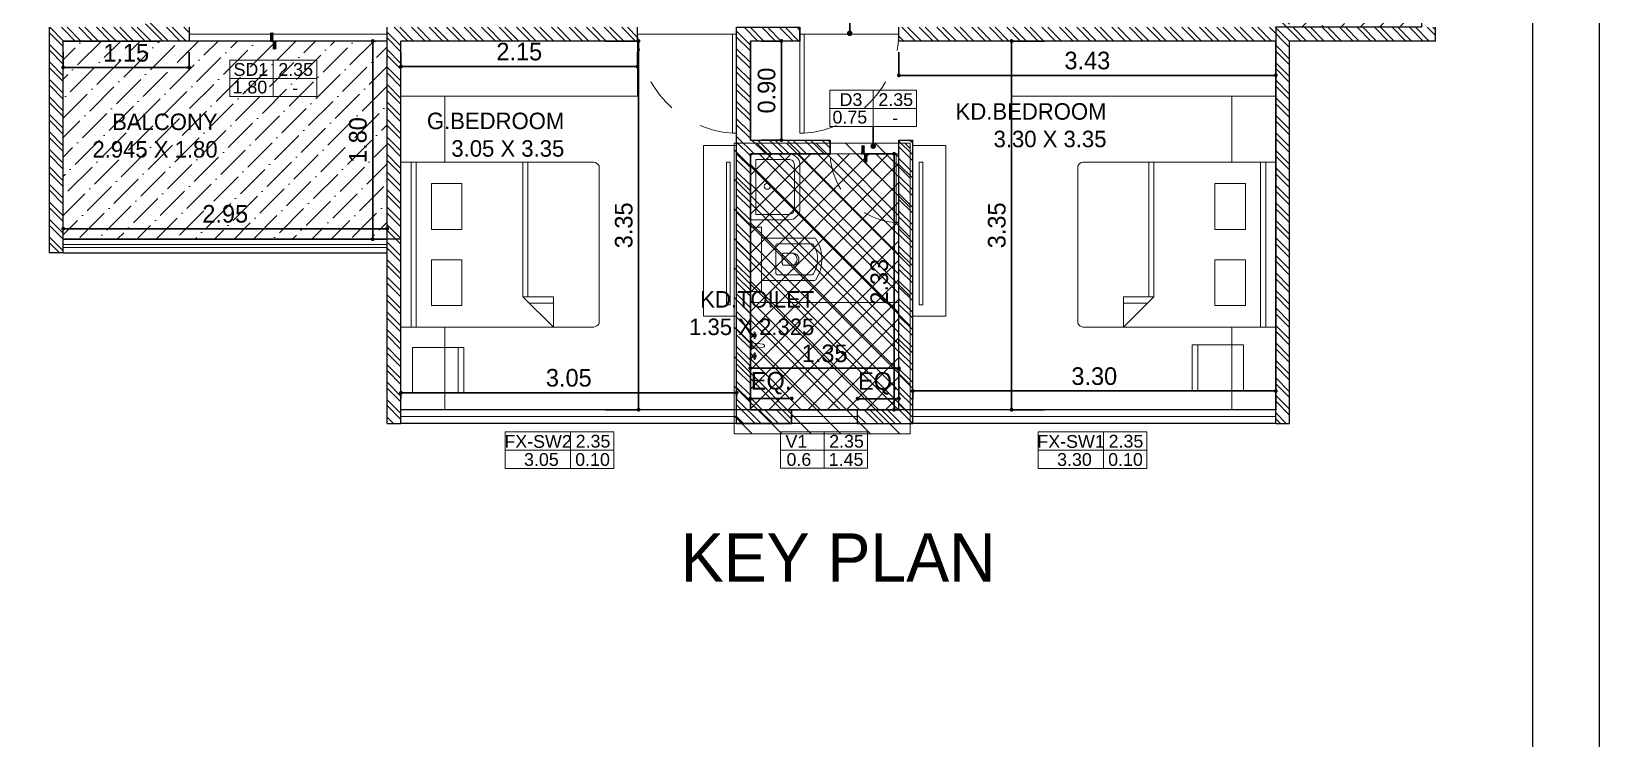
# Model space of a CAD drawing. Header units: metres. Extents: x 494 to 1845, y -666 to 1061.
# Drawn here: x 1821.77 to 1826.459, y 186.851 to 188.966 of the extents above; entities that cross this region are included whole.
import ezdxf

# ---------------------------------------------------------------- set-up
doc = ezdxf.new("R2010")
doc.units = ezdxf.units.M
doc.header["$MEASUREMENT"] = 0
doc.linetypes.add('1', pattern=[0])
doc.linetypes.add('DASHED2', pattern=[0.375, 0.25, -0.125])
doc.layers.get('Defpoints').update_dxf_attribs({"color": 12})
for name, color, linetype in [('A-AREA', 1, 'Continuous'), ('SHEET', 7, 'Continuous'), ('TILE DROP', 180, '1'), ('VDA-TEXT', 250, '1'), ('VDA-WALL BELOW', 8, 'Continuous')]:
    doc.layers.add(name, color=color, linetype=linetype)
for name, color, linetype, lineweight in [('A-Wall Hatch', 8, 'Continuous', 9), ('col hatch', 8, 'Continuous', 13), ('DIMENSION', 8, 'Continuous', 5), ('VDA-DOOR', 23, 'Continuous', 5), ('VDA-DW TAGS', 4, 'Continuous', 9), ('VDA-FURNITURE', 8, 'Continuous', 13), ('VDA-HATCH', 8, 'Continuous', 9), ('VDA-PLUMBING', 8, 'Continuous', 13), ('VDA-RAILING', 25, 'Continuous', 5), ('VDA-SLIDING DOOR', 4, 'Continuous', 9), ('VDA-WALL', 250, 'Continuous', 25), ('VDA-WINDOW', 5, 'Continuous', 9), ('VDA_FURNITURE', 8, 'Continuous', 13)]:
    doc.layers.add(name, color=color, linetype=linetype, lineweight=lineweight)
doc.styles.add('arial', font='arial.ttf', dxfattribs={"height": 0.3})
doc.styles.add('NAME PLATE', font='arial.ttf')
doc.styles.add('RS', font='GOTHIC.TTF')
doc.dimstyles.new('SMALL-1', dxfattribs={"dimtxt": 0.16, "dimasz": 0.035, "dimexe": 0, "dimexo": 0.1, "dimgap": 0.05, "dimtad": 1, "dimzin": 0, "dimdsep": 46, "dimtxsty": 'RS', "dimblk": 'DOT', "dimcen": 2.5, "dimclrd": 256, "dimclre": 256, "dimclrt": 5, "dimadec": 0, "dimazin": 0, "dimtfac": 1, "dimtdec": 3, "dimtofl": 0, "dimtmove": 0, "dimatfit": 3, "dimfxl": 0, "dimtolj": 1, "dimtzin": 0, "dimarcsym": 0})
pattern_1 = [(135, (-4e-16, 0.375), (-0.00441942, -0.00441942), [])]

# ---------------------------------------------------------------- blocks, each defined once
blk = doc.blocks.new('zw$FB86')
at = {"layer": 'VDA-FURNITURE'}
for points in [[(0, 0.45), (0, 0.1, 0.414214), (0.1, 0), (0.5, 0, 0.414214), (0.6, 0.1), (0.6, 0.45)], [(0.05, 0.4), (0.05, 0.1, 0.414214), (0.1, 0.05), (0.5, 0.05, 0.414214), (0.55, 0.1), (0.55, 0.4)]]:
    blk.add_lwpolyline(points, format="xyb", close=True, dxfattribs=at)
blk.add_circle((0.294, 0.297), 0.0278, dxfattribs=at)
blk = doc.blocks.new('zw$1B49')
at = {"layer": 'VDA-FURNITURE'}
for p, q in [((0, 0), (0.072, 0)), ((0.013, 0.007), (0.059, 0.007)), ((0.026, 0.042), (0.02, 0.042)), ((0.026, 0.036), (0.02, 0.036)), ((0.048, 0.02), (0.024, 0.02)), ((0.026, 0.026), (0.026, 0.052)), ((0.026, 0.052), (0.046, 0.052)), ((0.046, 0.026), (0.026, 0.026)), ((0.046, 0.052), (0.046, 0.026)), ((0.046, 0.042), (0.052, 0.042)), ((0.046, 0.036), (0.052, 0.036)), ((0.091, 0), (0.169, 0)), ((0.117, 0.117), (0.104, 0.013)), ((0.104, 0.013), (0.156, 0.013)), ((0.156, 0.013), (0.143, 0.117)), ((0.189, 0), (0.261, 0)), ((0.202, 0.007), (0.248, 0.007)), ((0.215, 0.042), (0.209, 0.042)), ((0.215, 0.036), (0.209, 0.036)), ((0.237, 0.02), (0.212, 0.02)), ((0.215, 0.026), (0.215, 0.052)), ((0.215, 0.052), (0.235, 0.052)), ((0.235, 0.026), (0.215, 0.026)), ((0.235, 0.052), (0.235, 0.026)), ((0.235, 0.042), (0.241, 0.042)), ((0.235, 0.036), (0.241, 0.036))]:
    blk.add_line(p, q, dxfattribs=at)
for centre in [(0.013, 0.039), (0.036, 0.039), (0.059, 0.039), (0.202, 0.039), (0.225, 0.039), (0.248, 0.039)]:
    blk.add_circle(centre, 0.00728, dxfattribs=at)
for centre, radius, start, end in [((-0.01, 0.036), 0.0371, 285.2551, 344.7449), ((0.081, 0.036), 0.0371, 195.2551, 254.7449), ((0.11, -0.005), 0.0191, 106.1502, 163.8498), ((0.13, 0.117), 0.013, 0, 180), ((0.151, -0.005), 0.0191, 16.1502, 73.8498), ((0.179, 0.036), 0.0371, 285.2551, 344.7449), ((0.27, 0.036), 0.0371, 195.2551, 254.7449)]:
    blk.add_arc(centre, radius, start, end, dxfattribs=at)
blk = doc.blocks.new('zw$2702')
at = {"layer": 'VDA-FURNITURE'}
for p, q in [((0.55, 0), (0.55, 0.585)), ((0.65, 0.585), (0.55, 0.585)), ((0.65, 0), (0.65, 0.585)), ((0.066, 0.485), (0.55, 0.485)), ((0.089, 0.432), (0.406, 0.432)), ((0.55, 0.485), (0.55, 0.1)), ((0.21, 0.297), (0.211, 0.3)), ((0.21, 0.294), (0.21, 0.297)), ((0.21, 0.292), (0.21, 0.294)), ((0.21, 0.292), (0.21, 0.291)), ((0.21, 0.292), (0.21, 0.292)), ((0.21, 0.291), (0.21, 0.289)), ((0.21, 0.289), (0.21, 0.287)), ((0.21, 0.287), (0.211, 0.283)), ((0.211, 0.305), (0.213, 0.309)), ((0.211, 0.3), (0.211, 0.305)), ((0.213, 0.309), (0.214, 0.314)), ((0.214, 0.314), (0.217, 0.319)), ((0.217, 0.319), (0.22, 0.324)), ((0.22, 0.324), (0.223, 0.329)), ((0.223, 0.329), (0.228, 0.334)), ((0.228, 0.334), (0.234, 0.338)), ((0.234, 0.338), (0.24, 0.342)), ((0.24, 0.342), (0.248, 0.344)), ((0.248, 0.344), (0.257, 0.346)), ((0.257, 0.346), (0.268, 0.347)), ((0.268, 0.347), (0.278, 0.347)), ((0.278, 0.347), (0.287, 0.347)), ((0.287, 0.347), (0.296, 0.347)), ((0.296, 0.347), (0.303, 0.347)), ((0.303, 0.347), (0.31, 0.347)), ((0.31, 0.347), (0.316, 0.347)), ((0.316, 0.347), (0.321, 0.347)), ((0.321, 0.347), (0.325, 0.347)), ((0.325, 0.347), (0.329, 0.347)), ((0.329, 0.347), (0.332, 0.347)), ((0.332, 0.347), (0.334, 0.347)), ((0.334, 0.347), (0.336, 0.347)), ((0.336, 0.347), (0.338, 0.347)), ((0.338, 0.347), (0.339, 0.347)), ((0.339, 0.347), (0.34, 0.347)), ((0.34, 0.347), (0.342, 0.347)), ((0.342, 0.347), (0.346, 0.347)), ((0.346, 0.347), (0.35, 0.346)), ((0.35, 0.346), (0.354, 0.344)), ((0.354, 0.344), (0.357, 0.34)), ((0.357, 0.34), (0.358, 0.337)), ((0.358, 0.337), (0.359, 0.334)), ((0.359, 0.334), (0.36, 0.33)), ((0.36, 0.33), (0.36, 0.326)), ((0.36, 0.326), (0.36, 0.259)), ((0.418, 0.42), (0.418, 0.164)), ((0.089, 0.152), (0.406, 0.152)), ((0.211, 0.283), (0.211, 0.279)), ((0.211, 0.279), (0.213, 0.274)), ((0.213, 0.274), (0.214, 0.269)), ((0.214, 0.269), (0.217, 0.264)), ((0.217, 0.264), (0.22, 0.259)), ((0.22, 0.259), (0.223, 0.254)), ((0.223, 0.254), (0.228, 0.249)), ((0.228, 0.249), (0.234, 0.245)), ((0.234, 0.245), (0.24, 0.242)), ((0.24, 0.242), (0.248, 0.239)), ((0.248, 0.239), (0.257, 0.237)), ((0.257, 0.237), (0.268, 0.237)), ((0.268, 0.237), (0.278, 0.237)), ((0.278, 0.237), (0.287, 0.237)), ((0.287, 0.237), (0.296, 0.237)), ((0.296, 0.237), (0.304, 0.237)), ((0.304, 0.237), (0.31, 0.237)), ((0.31, 0.237), (0.316, 0.237)), ((0.316, 0.237), (0.321, 0.237)), ((0.321, 0.237), (0.325, 0.237)), ((0.325, 0.237), (0.329, 0.237)), ((0.329, 0.237), (0.332, 0.237)), ((0.332, 0.237), (0.334, 0.237)), ((0.334, 0.237), (0.336, 0.237)), ((0.336, 0.237), (0.339, 0.237)), ((0.339, 0.237), (0.339, 0.237)), ((0.339, 0.237), (0.34, 0.237)), ((0.34, 0.237), (0.343, 0.237)), ((0.35, 0.239), (0.354, 0.242)), ((0.354, 0.242), (0.357, 0.245)), ((0.357, 0.245), (0.358, 0.248)), ((0.358, 0.248), (0.359, 0.251)), ((0.359, 0.251), (0.36, 0.255)), ((0.36, 0.255), (0.36, 0.259)), ((0.55, 0.1), (0.066, 0.1)), ((0.65, 0), (0.55, 0))]:
    blk.add_line(p, q, dxfattribs=at)
for centre, radius, start, end in [((0.339, 0.292), 0.339, 146.5315, 213.4685), ((0.066, 0.473), 0.012, 90, 146.5315), ((0.089, 0.42), 0.012, 90, 150.4907), ((0.406, 0.42), 0.012, 0, 90), ((0.288, 0.292), 0.249, 147.4568, 212.5432), ((0.285, 0.291), 0.0588, 109.8583, 247.3192), ((0.089, 0.164), 0.012, 209.5093, 270), ((0.334, 0.28), 0.0442, 281.0815, 290.9254), ((0.406, 0.164), 0.012, 270, 0), ((0.066, 0.112), 0.012, 213.4685, 270)]:
    blk.add_arc(centre, radius, start, end, dxfattribs=at)
blk = doc.blocks.new('zw$DE63')
at = {"layer": 'VDA-FURNITURE', "extrusion": (-1.50799e-06, 1.20478e-06, 1)}
for p, q in [((0, 1.465), (0, 0.035)), ((1.8, 1.5), (0.046, 1.5)), ((0.692, 1.223), (0.415, 1.5)), ((0.415, 1.5), (0.415, 1.223)), ((1.8, 1.5), (1.662, 1.5)), ((1.662, 1.5), (1.662, 0)), ((1.708, 0), (1.708, 1.5)), ((1.8, 0), (1.8, 1.5)), ((1.8, 0), (1.8, 1.5)), ((1.246, 0.888), (1.246, 1.304)), ((1.246, 1.304), (1.523, 1.304)), ((1.523, 1.304), (1.523, 0.888)), ((0.635, 1.281), (0.415, 1.281)), ((0.415, 1.223), (0.692, 1.223)), ((0.646, 0), (0.646, 1.223)), ((0.692, 0), (0.692, 1.223)), ((1.523, 0.888), (1.246, 0.888)), ((1.523, 0.612), (1.246, 0.612)), ((1.246, 0.612), (1.246, 0.196)), ((1.523, 0.196), (1.523, 0.612)), ((1.246, 0.196), (1.523, 0.196)), ((0.046, 0), (1.8, 0)), ((1.662, 0), (1.8, 0))]:
    blk.add_line(p, q, dxfattribs=at)
at = {"layer": 'VDA-FURNITURE'}
for centre, start, end in [((0.065, 1.427), 104.4386, 149.3026), ((0.065, 0.073), 210.6974, 255.5614)]:
    blk.add_arc(centre, 0.0756, start, end, dxfattribs=at)
blk = doc.blocks.new('DFV')
at = {"layer": 'VDA_FURNITURE'}
for p, q in [((164.983, 153.532), (164.983, 153.067)), ((164.983, 153.532), (165.397, 153.532)), ((165.397, 153.481), (164.983, 153.481)), ((165.397, 153.067), (165.397, 153.532)), ((164.983, 153.067), (165.397, 153.067))]:
    blk.add_line(p, q, dxfattribs=at)
blk = doc.blocks.new('zw$F1DC')
at = {"layer": 'VDA-DOOR'}
for p, q in [((0, 0), (0, 0.9)), ((0, 0.038), (0.9, 0.038)), ((0, 0), (0.9, 0)), ((0.9, 0.038), (0.9, 0))]:
    blk.add_line(p, q, dxfattribs=at).dxf.unprotected_set("ltscale", 0)
at = {"layer": 'VDA-DOOR', "linetype": 'DASHED2', "ltscale": 0.3}
blk.add_arc((-0.028, -0.03), 0.931, 4.2128, 88.2563, dxfattribs=at)
blk = doc.blocks.new('zw$AB1F')
at = {"layer": 'VDA-DOOR', "xscale": 1.111111111003124, "yscale": 1.111111111003124, "zscale": 1.111111111003124, "rotation": 90.00000000080222}
blk.add_blockref('zw$F1DC', (1, 0), dxfattribs=at)
blk = doc.blocks.new('_Dot')
at = {"color": 0, "linetype": 'ByBlock', "lineweight": -2}
blk.add_line((-0.5, 0), (-1, 0), dxfattribs=at)
at = {"color": 0, "linetype": 'ByBlock', "const_width": 0.5}
blk.add_lwpolyline([(-0.25, 0, 1), (0.25, 0, 1)], format="xyb", close=True, dxfattribs=at)
blk = doc.blocks.new('*D1136')
at = {"layer": 'Defpoints', "color": 0, "transparency": 16777216}
for p in [(-7.595, -1.025), (-6.45, -1.025), (-6.45, -1.265)]:
    blk.add_point(p, dxfattribs=at)
at = {"layer": 'DIMENSION', "lineweight": -2, "transparency": 16777216}
for p, q in [((-7.595, -1.125), (-7.595, -1.265)), ((-6.45, -1.125), (-6.45, -1.265)), ((-7.56, -1.265), (-6.485, -1.265))]:
    blk.add_line(p, q, dxfattribs=at)
at = {"layer": 'DIMENSION', "lineweight": -2, "transparency": 16777216, "xscale": 0.035, "yscale": 0.035, "zscale": 0.035, "rotation": 180}
blk.add_blockref('_Dot', (-7.595, -1.265), dxfattribs=at)
at = {"layer": 'DIMENSION', "lineweight": -2, "transparency": 16777216, "xscale": 0.035, "yscale": 0.035, "zscale": 0.035}
blk.add_blockref('_Dot', (-6.45, -1.265), dxfattribs=at)
at = {"layer": 'DIMENSION', "color": 5, "transparency": 16777216, "insert": (-7.022, -1.133), "char_height": 0.16, "attachment_point": 5, "style": 'RS'}
blk.add_mtext('\\A1;1.15', dxfattribs=at)
blk = doc.blocks.new('*D1137')
at = {"layer": 'Defpoints', "color": 0, "transparency": 16777216}
for p in [(-7.595, -2.825), (-4.65, -2.73), (-4.65, -2.825)]:
    blk.add_point(p, dxfattribs=at)
at = {"layer": 'DIMENSION', "lineweight": -2, "transparency": 16777216}
for p, q in [((-7.595, -2.73), (-7.595, -2.73)), ((-7.56, -2.73), (-4.685, -2.73)), ((-4.65, -2.73), (-4.65, -2.73))]:
    blk.add_line(p, q, dxfattribs=at)
at = {"layer": 'DIMENSION', "lineweight": -2, "transparency": 16777216, "xscale": 0.035, "yscale": 0.035, "zscale": 0.035, "rotation": 180}
blk.add_blockref('_Dot', (-7.595, -2.73), dxfattribs=at)
at = {"layer": 'DIMENSION', "lineweight": -2, "transparency": 16777216, "xscale": 0.035, "yscale": 0.035, "zscale": 0.035}
blk.add_blockref('_Dot', (-4.65, -2.73), dxfattribs=at)
at = {"layer": 'DIMENSION', "color": 5, "transparency": 16777216, "insert": (-6.122, -2.596), "char_height": 0.16, "attachment_point": 5, "style": 'RS'}
blk.add_mtext('\\A1;2.95', dxfattribs=at)
blk = doc.blocks.new('*D1138')
at = {"layer": 'Defpoints', "color": 0, "transparency": 16777216}
for p in [(-4.65, -1.025), (-4.782, -2.825), (-4.65, -2.825)]:
    blk.add_point(p, dxfattribs=at)
at = {"layer": 'DIMENSION', "lineweight": -2, "transparency": 16777216}
for p, q in [((-4.75, -1.025), (-4.782, -1.025)), ((-4.782, -1.06), (-4.782, -2.79)), ((-4.75, -2.825), (-4.782, -2.825))]:
    blk.add_line(p, q, dxfattribs=at)
at = {"layer": 'DIMENSION', "lineweight": -2, "transparency": 16777216, "xscale": 0.035, "yscale": 0.035, "zscale": 0.035}
for p, rotation in [((-4.782, -1.025), 90), ((-4.782, -2.825), 270)]:
    blk.add_blockref('_Dot', p, dxfattribs=dict(at, rotation=rotation))
at = {"layer": 'DIMENSION', "color": 5, "transparency": 16777216, "insert": (-4.916, -1.925), "char_height": 0.16, "attachment_point": 5, "rotation": 90, "style": 'RS'}
blk.add_mtext('\\A1;1.80', dxfattribs=at)
blk = doc.blocks.new('*D1139')
at = {"layer": 'Defpoints', "color": 0, "transparency": 16777216}
for p in [(-4.525, -1.025), (-2.375, -1.025), (-2.375, -1.257)]:
    blk.add_point(p, dxfattribs=at)
at = {"layer": 'DIMENSION', "lineweight": -2, "transparency": 16777216}
for p, q in [((-4.525, -1.125), (-4.525, -1.257)), ((-2.375, -1.125), (-2.375, -1.257)), ((-4.49, -1.257), (-2.41, -1.257))]:
    blk.add_line(p, q, dxfattribs=at)
at = {"layer": 'DIMENSION', "lineweight": -2, "transparency": 16777216, "xscale": 0.035, "yscale": 0.035, "zscale": 0.035, "rotation": 180}
blk.add_blockref('_Dot', (-4.525, -1.257), dxfattribs=at)
at = {"layer": 'DIMENSION', "lineweight": -2, "transparency": 16777216, "xscale": 0.035, "yscale": 0.035, "zscale": 0.035}
blk.add_blockref('_Dot', (-2.375, -1.257), dxfattribs=at)
at = {"layer": 'DIMENSION', "color": 5, "transparency": 16777216, "insert": (-3.45, -1.122), "char_height": 0.16, "attachment_point": 5, "style": 'RS'}
blk.add_mtext('\\A1;2.15', dxfattribs=at)
blk = doc.blocks.new('*D1140')
at = {"layer": 'Defpoints', "color": 0, "transparency": 16777216}
for p in [(-4.525, -1.025), (-4.525, -4.375), (-2.366, -4.375)]:
    blk.add_point(p, dxfattribs=at)
at = {"layer": 'DIMENSION', "lineweight": -2, "transparency": 16777216}
for p, q in [((-2.666, -1.025), (-2.366, -1.025)), ((-2.366, -1.06), (-2.366, -4.34)), ((-2.666, -4.375), (-2.366, -4.375))]:
    blk.add_line(p, q, dxfattribs=at)
at = {"layer": 'DIMENSION', "lineweight": -2, "transparency": 16777216, "xscale": 0.035, "yscale": 0.035, "zscale": 0.035}
for p, rotation in [((-2.366, -1.025), 90), ((-2.366, -4.375), 270)]:
    blk.add_blockref('_Dot', p, dxfattribs=dict(at, rotation=rotation))
at = {"layer": 'DIMENSION', "color": 5, "transparency": 16777216, "insert": (-2.5, -2.7), "char_height": 0.16, "attachment_point": 5, "rotation": 90, "style": 'RS'}
blk.add_mtext('\\A1;3.35', dxfattribs=at)
blk = doc.blocks.new('*D1141')
at = {"layer": 'Defpoints', "color": 0, "transparency": 16777216}
for p in [(-4.525, -4.221), (-4.525, -4.375), (-1.475, -4.375)]:
    blk.add_point(p, dxfattribs=at)
at = {"layer": 'DIMENSION', "lineweight": -2, "transparency": 16777216}
for p, q in [((-4.525, -4.275), (-4.525, -4.221)), ((-1.51, -4.221), (-4.49, -4.221)), ((-1.475, -4.275), (-1.475, -4.221))]:
    blk.add_line(p, q, dxfattribs=at)
at = {"layer": 'DIMENSION', "lineweight": -2, "transparency": 16777216, "xscale": 0.035, "yscale": 0.035, "zscale": 0.035, "rotation": 180}
blk.add_blockref('_Dot', (-4.525, -4.221), dxfattribs=at)
at = {"layer": 'DIMENSION', "lineweight": -2, "transparency": 16777216, "xscale": 0.035, "yscale": 0.035, "zscale": 0.035}
blk.add_blockref('_Dot', (-1.475, -4.221), dxfattribs=at)
at = {"layer": 'DIMENSION', "color": 5, "transparency": 16777216, "insert": (-3, -4.086), "char_height": 0.16, "attachment_point": 5, "style": 'RS'}
blk.add_mtext('\\A1;3.05', dxfattribs=at)
blk = doc.blocks.new('*D1143')
at = {"layer": 'Defpoints', "color": 0, "transparency": 16777216}
for p in [(-1.35, -1.025), (-1.068, -1.025), (-1.35, -1.925)]:
    blk.add_point(p, dxfattribs=at)
at = {"layer": 'DIMENSION', "lineweight": -2, "transparency": 16777216}
for p, q in [((-1.25, -1.025), (-1.068, -1.025)), ((-1.068, -1.89), (-1.068, -1.06)), ((-1.25, -1.925), (-1.068, -1.925))]:
    blk.add_line(p, q, dxfattribs=at)
at = {"layer": 'DIMENSION', "lineweight": -2, "transparency": 16777216, "xscale": 0.035, "yscale": 0.035, "zscale": 0.035}
for p, rotation in [((-1.068, -1.025), 90), ((-1.068, -1.925), 270)]:
    blk.add_blockref('_Dot', p, dxfattribs=dict(at, rotation=rotation))
at = {"layer": 'DIMENSION', "color": 5, "transparency": 16777216, "insert": (-1.202, -1.475), "char_height": 0.16, "attachment_point": 5, "rotation": 90, "style": 'RS'}
blk.add_mtext('\\A1;0.90', dxfattribs=at)
blk = doc.blocks.new('*D1144')
at = {"layer": 'Defpoints', "color": 0, "transparency": 16777216}
for p in [(-0.975, -4.273), (-1.35, -4.375), (-0.975, -4.375)]:
    blk.add_point(p, dxfattribs=at)
at = {"layer": 'DIMENSION', "lineweight": -2, "transparency": 16777216}
for p, q in [((-1.35, -4.275), (-1.35, -4.273)), ((-1.315, -4.273), (-1.01, -4.273)), ((-0.975, -4.275), (-0.975, -4.273))]:
    blk.add_line(p, q, dxfattribs=at)
at = {"layer": 'DIMENSION', "lineweight": -2, "transparency": 16777216, "xscale": 0.035, "yscale": 0.035, "zscale": 0.035, "rotation": 180}
blk.add_blockref('_Dot', (-1.35, -4.273), dxfattribs=at)
at = {"layer": 'DIMENSION', "lineweight": -2, "transparency": 16777216, "xscale": 0.035, "yscale": 0.035, "zscale": 0.035}
blk.add_blockref('_Dot', (-0.975, -4.273), dxfattribs=at)
at = {"layer": 'DIMENSION', "color": 5, "transparency": 16777216, "insert": (-1.162, -4.134), "char_height": 0.16, "attachment_point": 5, "style": 'RS'}
blk.add_mtext('\\A1;EQ.', dxfattribs=at)
blk = doc.blocks.new('*D1145')
at = {"layer": 'Defpoints', "color": 0, "transparency": 16777216}
for p in [(0, -4.275), (-0.375, -4.375), (0, -4.375)]:
    blk.add_point(p, dxfattribs=at)
at = {"layer": 'DIMENSION', "lineweight": -2, "transparency": 16777216}
for p, q in [((-0.375, -4.275), (-0.375, -4.275)), ((-0.34, -4.275), (-0.035, -4.275)), ((0, -4.275), (0, -4.275))]:
    blk.add_line(p, q, dxfattribs=at)
at = {"layer": 'DIMENSION', "lineweight": -2, "transparency": 16777216, "xscale": 0.035, "yscale": 0.035, "zscale": 0.035, "rotation": 180}
blk.add_blockref('_Dot', (-0.375, -4.275), dxfattribs=at)
at = {"layer": 'DIMENSION', "lineweight": -2, "transparency": 16777216, "xscale": 0.035, "yscale": 0.035, "zscale": 0.035}
blk.add_blockref('_Dot', (0, -4.275), dxfattribs=at)
at = {"layer": 'DIMENSION', "color": 5, "transparency": 16777216, "insert": (-0.188, -4.136), "char_height": 0.16, "attachment_point": 5, "style": 'RS'}
blk.add_mtext('\\A1;EQ.', dxfattribs=at)
blk = doc.blocks.new('*D1146')
at = {"layer": 'Defpoints', "color": 0, "transparency": 16777216}
for p in [(-1.35, -2.327), (0, -3.998), (0, -4.375)]:
    blk.add_point(p, dxfattribs=at)
at = {"layer": 'DIMENSION', "lineweight": -2, "transparency": 16777216}
for p, q in [((-1.35, -3.698), (-1.35, -3.998)), ((-1.315, -3.998), (-0.035, -3.998)), ((0, -4.275), (0, -3.998))]:
    blk.add_line(p, q, dxfattribs=at)
at = {"layer": 'DIMENSION', "lineweight": -2, "transparency": 16777216, "xscale": 0.035, "yscale": 0.035, "zscale": 0.035, "rotation": 180}
blk.add_blockref('_Dot', (-1.35, -3.998), dxfattribs=at)
at = {"layer": 'DIMENSION', "lineweight": -2, "transparency": 16777216, "xscale": 0.035, "yscale": 0.035, "zscale": 0.035}
blk.add_blockref('_Dot', (0, -3.998), dxfattribs=at)
at = {"layer": 'DIMENSION', "color": 5, "transparency": 16777216, "insert": (-0.675, -3.864), "char_height": 0.16, "attachment_point": 5, "style": 'RS'}
blk.add_mtext('\\A1;1.35', dxfattribs=at)
blk = doc.blocks.new('*D1147')
at = {"layer": 'Defpoints', "color": 0, "transparency": 16777216}
for p in [(-1.35, -2.05), (-1.35, -4.375), (-0.044, -4.375)]:
    blk.add_point(p, dxfattribs=at)
at = {"layer": 'DIMENSION', "lineweight": -2, "transparency": 16777216}
for p, q in [((-0.344, -2.05), (-0.044, -2.05)), ((-0.044, -2.085), (-0.044, -4.34)), ((-0.344, -4.375), (-0.044, -4.375))]:
    blk.add_line(p, q, dxfattribs=at)
at = {"layer": 'DIMENSION', "lineweight": -2, "transparency": 16777216, "xscale": 0.035, "yscale": 0.035, "zscale": 0.035}
for p, rotation in [((-0.044, -2.05), 90), ((-0.044, -4.375), 270)]:
    blk.add_blockref('_Dot', p, dxfattribs=dict(at, rotation=rotation))
at = {"layer": 'DIMENSION', "color": 5, "transparency": 16777216, "insert": (-0.178, -3.213), "char_height": 0.16, "attachment_point": 5, "rotation": 90, "style": 'RS'}
blk.add_mtext('\\A1;2.33', dxfattribs=at)
blk = doc.blocks.new('*D1148')
at = {"layer": 'Defpoints', "color": 0, "transparency": 16777216}
for p in [(3.425, -4.205), (0.125, -4.375), (3.425, -4.375)]:
    blk.add_point(p, dxfattribs=at)
at = {"layer": 'DIMENSION', "lineweight": -2, "transparency": 16777216}
for p, q in [((0.125, -4.275), (0.125, -4.205)), ((0.16, -4.205), (3.39, -4.205)), ((3.425, -4.275), (3.425, -4.205))]:
    blk.add_line(p, q, dxfattribs=at)
at = {"layer": 'DIMENSION', "lineweight": -2, "transparency": 16777216, "xscale": 0.035, "yscale": 0.035, "zscale": 0.035, "rotation": 180}
blk.add_blockref('_Dot', (0.125, -4.205), dxfattribs=at)
at = {"layer": 'DIMENSION', "lineweight": -2, "transparency": 16777216, "xscale": 0.035, "yscale": 0.035, "zscale": 0.035}
blk.add_blockref('_Dot', (3.425, -4.205), dxfattribs=at)
at = {"layer": 'DIMENSION', "color": 5, "transparency": 16777216, "insert": (1.775, -4.071), "char_height": 0.16, "attachment_point": 5, "style": 'RS'}
blk.add_mtext('\\A1;3.30', dxfattribs=at)
blk = doc.blocks.new('*D1149')
at = {"layer": 'Defpoints', "color": 0, "transparency": 16777216}
for p in [(3.425, -1.025), (1.024, -4.375), (3.425, -4.375)]:
    blk.add_point(p, dxfattribs=at)
at = {"layer": 'DIMENSION', "lineweight": -2, "transparency": 16777216}
for p, q in [((1.324, -1.025), (1.024, -1.025)), ((1.024, -1.06), (1.024, -4.34)), ((1.324, -4.375), (1.024, -4.375))]:
    blk.add_line(p, q, dxfattribs=at)
at = {"layer": 'DIMENSION', "lineweight": -2, "transparency": 16777216, "xscale": 0.035, "yscale": 0.035, "zscale": 0.035}
for p, rotation in [((1.024, -1.025), 90), ((1.024, -4.375), 270)]:
    blk.add_blockref('_Dot', p, dxfattribs=dict(at, rotation=rotation))
at = {"layer": 'DIMENSION', "color": 5, "transparency": 16777216, "insert": (0.89, -2.7), "char_height": 0.16, "attachment_point": 5, "rotation": 90, "style": 'RS'}
blk.add_mtext('\\A1;3.35', dxfattribs=at)
blk = doc.blocks.new('*D1150')
at = {"layer": 'Defpoints', "color": 0, "transparency": 16777216}
for p in [(0, -1.025), (3.425, -1.025), (3.425, -1.337)]:
    blk.add_point(p, dxfattribs=at)
at = {"layer": 'DIMENSION', "lineweight": -2, "transparency": 16777216}
for p, q in [((0, -1.125), (0, -1.337)), ((3.425, -1.125), (3.425, -1.337)), ((0.035, -1.337), (3.39, -1.337))]:
    blk.add_line(p, q, dxfattribs=at)
at = {"layer": 'DIMENSION', "lineweight": -2, "transparency": 16777216, "xscale": 0.035, "yscale": 0.035, "zscale": 0.035, "rotation": 180}
blk.add_blockref('_Dot', (0, -1.337), dxfattribs=at)
at = {"layer": 'DIMENSION', "lineweight": -2, "transparency": 16777216, "xscale": 0.035, "yscale": 0.035, "zscale": 0.035}
blk.add_blockref('_Dot', (3.425, -1.337), dxfattribs=at)
at = {"layer": 'DIMENSION', "color": 5, "transparency": 16777216, "insert": (1.712, -1.203), "char_height": 0.16, "attachment_point": 5, "style": 'RS'}
blk.add_mtext('\\A1;3.43', dxfattribs=at)
blk = doc.blocks.new('V1')
at = {"layer": 'VDA-DW TAGS'}
for p, q in [((1525.346, 322.826), (1525.346, 323.156)), ((1525.741, 322.991), (1524.951, 322.991))]:
    blk.add_line(p, q, dxfattribs=at)
blk.add_lwpolyline([(1525.741, 323.156), (1524.951, 323.156), (1524.951, 322.826), (1525.741, 322.826)], close=True, dxfattribs=at)
at = {"layer": 'VDA-DW TAGS', "char_height": 0.116, "attachment_point": 8, "style": 'arial'}
for s, insert, width in [('V1', (1525.094, 323.012), 0.28229), ('2.35', (1525.55, 323.012), 0.28229), ('0.6', (1525.117, 322.846), 0.27584), ('1.45', (1525.546, 322.846), 0.36617)]:
    blk.add_mtext(s, dxfattribs=dict(at, insert=insert, width=width))
blk = doc.blocks.new('FX SW1')
at = {"layer": 'VDA-DW TAGS'}
for p, q in [((1541.59, 314.015), (1541.59, 314.346)), ((1541.985, 314.181), (1540.995, 314.181))]:
    blk.add_line(p, q, dxfattribs=at)
blk.add_lwpolyline([(1541.985, 314.346), (1540.995, 314.346), (1540.995, 314.015), (1541.985, 314.015)], close=True, dxfattribs=at)
at = {"layer": 'VDA-DW TAGS', "char_height": 0.116, "attachment_point": 8, "style": 'arial'}
for s, insert, width in [('FX-SW1', (1541.295, 314.2), 0.28229), ('2.35', (1541.794, 314.202), 0.28229), ('3.30', (1541.326, 314.036), 0.27584), ('0.10', (1541.79, 314.036), 0.36617)]:
    blk.add_mtext(s, dxfattribs=dict(at, insert=insert, width=width))
blk = doc.blocks.new('FX SW 2')
at = {"layer": 'VDA-DW TAGS'}
for p, q in [((1536.635, 314.015), (1536.635, 314.346)), ((1537.03, 314.181), (1536.041, 314.181))]:
    blk.add_line(p, q, dxfattribs=at)
blk.add_lwpolyline([(1537.03, 314.346), (1536.041, 314.346), (1536.041, 314.015), (1537.03, 314.015)], close=True, dxfattribs=at)
at = {"layer": 'VDA-DW TAGS', "char_height": 0.116, "attachment_point": 8, "style": 'arial'}
for s, insert, width in [('FX-SW2', (1536.341, 314.2), 0.28229), ('2.35', (1536.84, 314.202), 0.28229), ('3.05', (1536.371, 314.036), 0.27584), ('0.10', (1536.836, 314.036), 0.36617)]:
    blk.add_mtext(s, dxfattribs=dict(at, insert=insert, width=width))
blk = doc.blocks.new('D3 F')
at = {"layer": 'VDA-DW TAGS'}
for p, q in [((1526.936, 319.9), (1526.936, 320.231)), ((1527.33, 320.066), (1526.541, 320.066))]:
    blk.add_line(p, q, dxfattribs=at)
blk.add_lwpolyline([(1527.33, 320.231), (1526.541, 320.231), (1526.541, 319.9), (1527.33, 319.9)], close=True, dxfattribs=at)
at = {"layer": 'VDA-DW TAGS', "char_height": 0.116, "attachment_point": 8, "style": 'arial'}
for s, insert, width in [('D3', (1526.733, 320.086), 0.28229), ('2.35', (1527.14, 320.086), 0.28229), ('0.75', (1526.723, 319.927), 0.27584), ('-', (1527.136, 319.921), 0.36617)]:
    blk.add_mtext(s, dxfattribs=dict(at, insert=insert, width=width))
blk = doc.blocks.new('TT-level diff-flat-14')
at = {"layer": 'TILE DROP'}
h = blk.add_hatch(dxfattribs=at)
h.set_pattern_fill('ANSI31', color=256, scale=0.05, angle=90, style=0)
h.set_pattern_definition(pattern_1)
h.paths.add_polyline_path([(-0.075, 0.025), (-0.075, 0), (0, 0), (0, 0.025)])
h = blk.add_hatch(dxfattribs=at)
h.set_pattern_fill('ANSI31', color=256, scale=0.05, angle=90, style=0)
h.set_pattern_definition(pattern_1)
h.paths.add_polyline_path([(0, 0), (0, -0.025), (0.075, -0.025), (0.075, 0)])
for points in [[(0, 0), (-0.075, 0)], [(0.075, -0.025), (0, -0.025), (0, 0), (-0.075, 0)]]:
    blk.add_lwpolyline(points, dxfattribs=at)
blk = doc.blocks.new('SD3')
at = {"layer": 'VDA-DW TAGS'}
for p, q in [((1531.724, 314.268), (1531.724, 314.599)), ((1532.119, 314.433), (1531.329, 314.433))]:
    blk.add_line(p, q, dxfattribs=at)
blk.add_lwpolyline([(1532.119, 314.599), (1531.329, 314.599), (1531.329, 314.268), (1532.119, 314.268)], close=True, dxfattribs=at)
at = {"layer": 'VDA-DW TAGS', "char_height": 0.116, "attachment_point": 8, "style": 'arial'}
for s, insert, width in [('SD1', (1531.521, 314.454), 0.28229), ('2.35', (1531.928, 314.454), 0.28229), ('1.80', (1531.512, 314.294), 0.27584), ('-', (1531.924, 314.288), 0.36617)]:
    blk.add_mtext(s, dxfattribs=dict(at, insert=insert, width=width))
blk = doc.blocks.new('SDFDSFD')
at = {"layer": 'A-Wall Hatch', "ltscale": 0.1}
h = blk.add_hatch(dxfattribs=at)
h.set_pattern_fill('ANSI32', color=256, scale=0.3, angle=270)
h.set_pattern_definition([(315, (-5.7694, -2.32693), (0.0795495, 0.0795495), []), (315, (-5.7694, -2.37996), (0.0795495, 0.0795495), [])])
h.paths.add_polyline_path([(-3.575, 2.575), (-5.245, 2.575), (-5.245, 5.25), (-1.35, 5.25), (-1.35, 5.375), (-6.845, 5.375), (-6.845, 5.25), (-5.37, 5.25), (-5.37, 4.05), (-5.72, 4.05), (-5.72, 3.925), (-5.37, 3.925), (-5.37, 2.575), (-5.72, 2.575), (-5.72, 2.45), (-3.575, 2.45)])
h.paths.add_polyline_path([(-7.72, -2.95), (-7.72, -0.9), (-6.845, -0.9), (-6.845, 4.05), (-6.72, 4.05), (-6.72, -0.9), (-6.45, -0.9), (-6.45, -1.025), (-7.595, -1.025), (-7.595, -2.95)])
h.paths.add_polyline_path([(-2.375, -0.9), (-4.65, -0.9), (-4.65, -4.5), (-4.525, -4.5), (-4.525, -1.025), (-2.375, -1.025)])
h.paths.add_polyline_path([(-0.975, 3), (-0.981, 3), (-1.35, 3), (-1.35, 4.05), (-1.475, 4.05), (-1.475, 3), (-2.375, 3), (-2.375, 2.45), (-2.25, 2.45), (-2.25, 2.875), (-1.475, 2.875), (-1.475, 0), (-1.35, 0), (-1.35, 0.8), (-0.625, 0.8), (-0.625, 0.925), (-1.35, 0.925), (-1.35, 2.875), (-0.975, 2.875)])
h.paths.add_polyline_path([(2.675, 3), (1.025, 3), (1.025, 4.35), (1.975, 4.35), (1.975, 4.475), (0.9, 4.475), (0.9, 3), (-0.375, 3), (-0.375, 2.875), (2.675, 2.875)])
h.paths.add_polyline_path([(-0.625, -1.925), (-1.35, -1.925), (-1.35, -1.025), (-0.9, -1.025), (-0.9, -0.9), (-1.475, -0.9), (-1.475, -4.5), (-0.975, -4.5), (-0.975, -4.375), (-0.981, -4.375), (-1.35, -4.375), (-1.35, -2.05), (-0.625, -2.05)])
h.paths.add_polyline_path([(3.55, 4.475), (2.575, 4.475), (2.575, 4.35), (3.425, 4.35), (3.425, 3), (3.55, 3)])
h.paths.add_polyline_path([(0.125, -1.925), (0, -1.925), (0, -4.375), (-0.375, -4.375), (-0.375, -4.5), (0.125, -4.5)])
h.paths.add_polyline_path([(0.125, 2.875), (0, 2.875), (0, 0), (0.125, 0)])
h.paths.add_polyline_path([(4.875, 3), (3.55, 3), (3.55, 2.875), (4.875, 2.875)])
h.paths.add_polyline_path([(3.55, 3), (3.425, 3), (3.425, 2.875), (3.55, 2.875)])
h.paths.add_polyline_path([(3.55, 0.113), (3.425, 0.113), (3.425, -0.9), (0, -0.9), (0, -1.025), (3.425, -1.025), (3.425, -4.5), (3.55, -4.5), (3.55, -1.025), (4.875, -1.025), (4.875, -0.9), (3.55, -0.9)])
h.paths.add_polyline_path([(3.425, 1.913), (3.55, 1.913), (3.55, 2.875), (3.425, 2.875)])
at = {"layer": 'VDA-HATCH'}
h = blk.add_hatch(dxfattribs=at)
h.set_pattern_fill('ANSI36', color=43)
h.set_pattern_definition([(45, (-42510.88799, 14915.09809), (0.06629126074, 0.24306795603), [0.3125, -0.0625, 0, -0.0625])])
h.paths.add_polyline_path([(-7.595, -2.825), (-4.65, -2.825), (-4.65, -1.025), (-7.595, -1.025)])
h.paths.add_polyline_path([(-2.375, 3), (-1.475, 3), (-1.475, 5.25), (-2.375, 5.25)])
h.paths.add_polyline_path([(3.556, -0.9), (4.75, -0.9), (4.75, 2.875), (3.556, 2.875)])
h = blk.add_hatch(dxfattribs=at)
h.set_pattern_fill('ANSI37', color=43)
h.set_pattern_definition([(45, (-42536.25676, 14913.54795), (-0.08838834765, 0.08838834765), []), (135, (-42536.25676, 14913.54795), (-0.08838834765, -0.08838834765), [])])
h.paths.add_polyline_path([(1.025, 3), (3.425, 3), (3.425, 4.35), (1.025, 4.35)])
h.paths.add_polyline_path([(-1.35, -2.05), (0, -2.05), (0, -4.375), (-1.35, -4.375)])
h.paths.add_polyline_path([(0, 2.875), (-1.35, 2.875), (-1.35, 0.925), (0, 0.925)])
blk.add_line((-6.45, -0.9), (-6.45, -1.025))
blk.add_lwpolyline([(-1.475, -0.9), (-0.9, -0.9), (-0.9, -1.025), (-1.35, -1.025), (-1.35, -1.925), (-0.625, -1.925), (-0.625, -2.05), (-1.35, -2.05), (-1.35, -4.375), (-0.975, -4.375), (-0.975, -4.5), (-1.475, -4.5), (-1.475, -0.9)])
at = {"layer": 'A-AREA'}
blk.add_lwpolyline([(-1.475, 5.25), (-1.475, 2.875), (1.025, 2.875), (1.025, 4.35), (3.425, 4.35), (3.425, 2.875), (4.75, 2.875), (4.75, -0.9), (3.425, -0.9), (3.425, -4.375), (-4.525, -4.375), (-4.525, -2.825), (-7.595, -2.825), (-7.595, -1.025), (-6.72, -1.025)], dxfattribs=at)
at = {"layer": 'VDA-DOOR'}
for p, q in [((-2.375, -0.962), (-1.475, -0.962)), ((-0.9, -0.962), (0, -0.959)), ((-0.625, -2.05), (0, -2.05))]:
    blk.add_line(p, q, dxfattribs=at)
at = {"layer": 'VDA-FURNITURE'}
blk.add_line((-2.375, -1.025), (-2.375, -1.525), dxfattribs=at)
at = {"layer": 'VDA-FURNITURE', "extrusion": (4.36827e-06, 5.81046e-06, 1)}
for p, q in [((1.025, -1.025), (1.025, -1.525)), ((-4.525, -1.525), (-2.375, -1.525)), ((3.425, -1.525), (1.025, -1.525)), ((-1.775, -3.525), (-1.775, -1.975)), ((-1.475, -1.975), (-1.775, -1.975)), ((0.125, -1.975), (0.425, -1.975)), ((0.425, -3.525), (0.425, -1.975)), ((0, -3.4), (-1.35, -3.4)), ((-1.475, -3.525), (-1.775, -3.525)), ((0.125, -3.525), (0.425, -3.525))]:
    blk.add_line(p, q, dxfattribs=at)
at = {"layer": 'VDA-FURNITURE', "extrusion": (4.36827e-06, 5.81046e-06, 1), "elevation": 0}
for points in [[(-4.125, -2.125), (-4.525, -2.125), (-4.525, -1.525), (-4.125, -1.525)], [(3.025, -2.125), (3.425, -2.125), (3.425, -1.525), (3.025, -1.525)], [(-1.533, -3.421), (-1.568, -3.421), (-1.568, -2.125), (-1.533, -2.125)], [(0.183, -3.421), (0.218, -3.421), (0.218, -2.125), (0.183, -2.125)], [(-4.125, -3.625), (-4.525, -3.625), (-4.525, -4.375), (-4.125, -4.375)], [(3.025, -3.625), (3.425, -3.625), (3.425, -4.375), (3.025, -4.375)]]:
    blk.add_lwpolyline(points, close=True, dxfattribs=at)
at = {"layer": 'VDA-RAILING'}
for p, q in [((-7.595, -2.875), (-4.65, -2.875)), ((-7.595, -2.9), (-4.65, -2.9))]:
    blk.add_line(p, q, dxfattribs=at)
at = {"layer": 'VDA-SLIDING DOOR'}
for p, q in [((-4.65, -0.962), (-6.45, -0.962)), ((-1.475, -4.438), (-4.525, -4.438)), ((3.425, -4.438), (0.125, -4.438))]:
    blk.add_line(p, q, dxfattribs=at)
at = {"layer": 'VDA-WALL'}
for p, q in [((-7.72, -2.95), (-7.72, -0.9)), ((-4.65, -4.5), (-4.65, -0.9)), ((-2.375, -1.025), (-2.375, -0.9)), ((-1.475, -4.5), (-1.475, -0.9)), ((-0.9, -1.025), (-0.9, -0.9)), ((0, -1.025), (0, -0.9)), ((4.875, -1.025), (4.875, -0.9)), ((-6.45, -1.025), (-7.595, -1.025)), ((-7.595, -2.95), (-7.595, -1.025)), ((-2.375, -1.025), (-4.525, -1.025)), ((-4.525, -4.5), (-4.525, -1.025)), ((-1.35, -1.925), (-1.35, -1.025)), ((-0.9, -1.025), (-1.35, -1.025)), ((3.425, -1.025), (0, -1.025)), ((3.425, -4.5), (3.425, -1.025)), ((3.55, -4.5), (3.55, -1.025)), ((4.875, -1.025), (3.55, -1.025)), ((-1.35, -1.925), (-0.625, -1.925)), ((-0.625, -2.05), (-0.625, -1.925)), ((0, -4.375), (0, -1.925)), ((0, -1.925), (0.125, -1.925)), ((0.125, -4.5), (0.125, -1.925)), ((-1.35, -4.375), (-1.35, -2.05)), ((-1.35, -2.05), (-0.625, -2.05)), ((-7.595, -2.95), (-7.72, -2.95)), ((-1.35, -4.375), (-0.975, -4.375)), ((-0.975, -4.5), (-0.975, -4.375)), ((-0.375, -4.375), (0, -4.375)), ((-0.375, -4.5), (-0.375, -4.375)), ((-4.65, -4.5), (-4.525, -4.5)), ((-1.475, -4.5), (-0.975, -4.5)), ((-0.375, -4.5), (0.125, -4.5)), ((3.425, -4.5), (3.55, -4.5))]:
    blk.add_line(p, q, dxfattribs=at)
at = {"layer": 'VDA-WALL BELOW'}
for p, q in [((-4.65, -1.025), (-6.45, -1.025)), ((-7.595, -2.825), (-4.65, -2.825)), ((-7.595, -2.95), (-4.65, -2.95)), ((-1.475, -4.375), (-4.525, -4.375)), ((-0.981, -4.375), (-0.375, -4.375)), ((3.425, -4.375), (0.125, -4.375)), ((-1.475, -4.5), (-4.525, -4.5)), ((-0.375, -4.5), (-0.975, -4.5)), ((3.425, -4.5), (0.125, -4.5))]:
    blk.add_line(p, q, dxfattribs=at)
at = {"layer": 'VDA-WINDOW'}
blk.add_line((-0.375, -4.438), (-0.975, -4.438), dxfattribs=at)
at = {"xscale": -1, "rotation": 270}
for p in [(-5.685, -1.025, 0), (-0.313, -2.05, 0)]:
    blk.add_blockref('TT-level diff-flat-14', p, dxfattribs=at)
blk.add_blockref('SD3', (-1537.41, -315.797))
at = {"layer": 'VDA-DOOR', "extrusion": (0.00030461, -0.000129473, -1), "xscale": 0.9000002890170382, "yscale": 0.9000002890170382, "zscale": -0.9000002890170377, "rotation": 179.9999977404477}
blk.add_blockref('zw$AB1F', (2.375, -0.963, -0.001), dxfattribs=at)
at = {"layer": 'VDA-DOOR', "extrusion": (0.00030461, 0.000129473, 1), "xscale": 0.9000002890170382, "yscale": 0.9000002890170382, "zscale": 0.9000002890170382, "rotation": 179.9999977404057}
blk.add_blockref('zw$AB1F', (0, -0.963, 0), dxfattribs=at)
at = {"layer": 'VDA-DOOR', "extrusion": (-0.00030461, 0.000129473, 1), "xscale": -0.6249926852213523, "yscale": 0.6249926852213521, "zscale": 0.6249926852213519, "rotation": 180.0000022596031}
blk.add_blockref('zw$AB1F', (-0.625, -2.05, 0), dxfattribs=at)
at = {"layer": 'VDA-FURNITURE', "extrusion": (4.36827e-06, 5.81046e-06, 1), "rotation": 179.9999997265772}
blk.add_blockref('zw$DE63', (-2.725, -2.125, 0), dxfattribs=at)
at = {"layer": 'VDA-FURNITURE', "extrusion": (4.36827e-06, 5.81046e-06, 1), "xscale": -1}
for name, p, rotation in [('zw$DE63', (1.625, -2.125, 0), 180.0000002733123), ('zw$1B49', (-1.35, -3.924, 0), 270.0000002737258)]:
    blk.add_blockref(name, p, dxfattribs=dict(at, rotation=rotation))
at = {"layer": 'VDA-FURNITURE', "lineweight": 0, "extrusion": (4.3482e-06, 0.000117615, 1), "xscale": -1.000054247983934, "yscale": 1.000054247983934, "zscale": 1.000054247983934, "rotation": 269.9850941066977}
blk.add_blockref('DFV', (-157.538, -169.177, -0.021), dxfattribs=at)
at = {"layer": 'VDA-FURNITURE', "lineweight": 0, "extrusion": (4.38834e-06, 0.000117615, 1), "xscale": 1.000054247983936, "yscale": 1.000054247983936, "zscale": 1.000054247983936, "rotation": 90.01490589319194}
blk.add_blockref('DFV', (156.248, -169.151, -0.019), dxfattribs=at)
at = {"layer": 'VDA-HATCH'}
for name, p in [('D3 F', (-1527.169, -321.703, 0)), ('FX SW 2', (-1539.62, -318.923)), ('V1', (-1526.026, -327.733)), ('FX SW1', (-1539.731, -318.923))]:
    blk.add_blockref(name, p, dxfattribs=at)
at = {"layer": 'VDA-PLUMBING', "extrusion": (4.36827e-06, 5.81046e-06, 1), "xscale": -1}
for name, p, rotation in [('zw$FB86', (-0.9, -2.05, 0), 90.00000027372593), ('zw$2702', (-0.7, -3.3, 0), 2.735316719381049e-07)]:
    blk.add_blockref(name, p, dxfattribs=dict(at, rotation=rotation))
at = {"layer": 'VDA-TEXT', "extrusion": (4.36827e-06, 5.81046e-06, 1), "char_height": 0.15, "width": 1.314504061156185e-11, "text_direction": (1, 0, -4e-06), "style": 'arial'}
for s, insert, attachment_point in [('\\pi0.64941;{\\fCentury Gothic|b0|i0|c0|p34;BALCONY  }\\P\\pi0.57160;{\\fCentury Gothic|b0|i0|c0|p34;2.945 X 1.80}', (-6.191, -1.684), 3), ('\\pi0.63095;{\\fCentury Gothic|b0|i0|c0|p34;G.BEDROOM  }\\P\\pi0.76025;{\\fCentury Gothic|b0|i0|c0|p34;3.05 X 3.35}', (-3.041, -2.078), 9), ('\\pi0.66980;{\\fCentury Gothic|b0|i0|c0|p34;KD.BEDROOM  }\\P\\pi0.85059;{\\fCentury Gothic|b0|i0|c0|p34;3.30 X 3.35}', (1.886, -1.992), 9), ('\\pi0.64650;{\\fCentury Gothic|b0|i0|c0|p34;KD.TOILET  }\\P\\pi0.53520;{\\fCentury Gothic|b0|i0|c0|p34;1.35 X 2.325}', (-0.769, -3.699), 9)]:
    blk.add_mtext(s, dxfattribs=dict(at, insert=insert, attachment_point=attachment_point))
at = {"layer": 'DIMENSION'}
for base, p1, p2, picture, middle in [((-6.45, -1.26464318), (-7.595, -1.025), (-6.45, -1.025), '*D1136', (-7.0225, -1.132630944)), ((-2.375, -1.257), (-4.525, -1.025), (-2.375, -1.025), '*D1139', (-3.45, -1.122)), ((3.425, -1.337077204), (0, -1.025), (3.425, -1.025), '*D1150', (1.7125, -1.203052731)), ((0, -3.998), (-1.35, -2.327), (0, -4.375), '*D1146', (-0.675, -3.864)), ((-4.65, -2.730352548), (-7.595, -2.825), (-4.65, -2.825), '*D1137', (-6.1225, -2.596328075)), ((-4.525, -4.221), (-1.475, -4.375), (-4.525, -4.375, 0), '*D1141', (-3, -4.086)), ((3.425, -4.205), (0.125, -4.375), (3.425, -4.375), '*D1148', (1.775, -4.071))]:
    dim = blk.add_linear_dim(base=base, p1=p1, p2=p2, dimstyle='SMALL-1', dxfattribs=at)
    dim.commit()
    dim.dimension.update_dxf_attribs({"geometry": picture, "text_midpoint": middle})
for base, p1, p2, picture, middle in [((-4.782, -2.825), (-4.65, -1.025), (-4.65, -2.825), '*D1138', (-4.916, -1.925)), ((-2.366, -4.375), (-4.525, -1.025), (-4.525, -4.375, 0), '*D1140', (-2.5, -2.7)), ((1.024, -4.375), (3.425, -1.025), (3.425, -4.375, 0), '*D1149', (0.89, -2.7))]:
    dim = blk.add_linear_dim(base=base, p1=p1, p2=p2, angle=90, dimstyle='SMALL-1', dxfattribs=at)
    dim.commit()
    dim.dimension.update_dxf_attribs({"geometry": picture, "text_midpoint": middle})
for base, p1, p2, picture, middle in [((-1.068, -1.025), (-1.35, -1.925), (-1.35, -1.025), '*D1143', (-1.068, -1.475)), ((-0.0441, -4.3751), (-1.35, -2.05, 0), (-1.35, -4.3751), '*D1147', (-0.0441, -3.2126))]:
    dim = blk.add_linear_dim(base=base, p1=p1, p2=p2, angle=90, dimstyle='SMALL-1', dxfattribs=at)
    dim.commit()
    dim.dimension.update_dxf_attribs({"geometry": picture, "text_midpoint": middle, "dimtype": 160})
for base, p1, p2, picture, middle in [((-0.975, -4.273), (-1.35, -4.375), (-0.975, -4.375), '*D1144', (-1.162, -4.273)), ((0, -4.275), (-0.375, -4.375), (0, -4.375), '*D1145', (-0.188, -4.275))]:
    dim = blk.add_linear_dim(base=base, p1=p1, p2=p2, text='EQ.', dimstyle='SMALL-1', dxfattribs=at)
    dim.commit()
    dim.dimension.update_dxf_attribs({"geometry": picture, "text_midpoint": middle, "dimtype": 160})
for points in [[(-0.447, -0.955), (-0.447, -0.604)], [(-0.234, -1.98, 0), (-0.234, -1.803, 0)]]:
    blk.add_leader(points, dimstyle='SMALL-1', override={"dimasz": 0.05, "dimclrd": 4, "dimldrblk": 'Dot'}, dxfattribs=at)

msp = doc.modelspace()

# ---------------------------------------------------------------- hatches: boundary and pattern name
at = {"layer": 'col hatch'}
h = msp.add_hatch(dxfattribs=at)
h.set_pattern_fill('ANSI31', color=6, scale=0.5, angle=270)
h.set_pattern_definition([(315, (466.24052, -113.86807), (0.0441941738, 0.0441941738), [])])
h.paths.add_polyline_path([(1823.8708, 187.762), (1824.3973, 187.762), (1824.3973, 188.6317), (1823.8708, 188.6317)])

# ---------------------------------------------------------------- linework, layer by layer
at = {"layer": 'col hatch', "color": 6}
msp.add_lwpolyline([(1823.8708, 188.6317), (1824.3973, 188.6317), (1824.3973, 187.762), (1823.8708, 187.762)], close=True, dxfattribs=at)
at = {"layer": 'SHEET'}
for points in [[(1826.4591, 191.6492), (1815.2002, 191.6492), (1815.2002, 175.7259), (1826.4591, 175.7259)], [(1826.2591, 191.4492), (1815.4002, 191.4492), (1815.4002, 175.9259), (1826.2591, 175.9259)]]:
    msp.add_lwpolyline(points, close=True, dxfattribs=at)

# ---------------------------------------------------------------- block references
at = {"lineweight": 30, "xscale": 0.3290714973572597, "yscale": 0.3290714973572597, "zscale": 0.3290714973572597}
msp.add_blockref('SDFDSFD', (1824.3638, 189.274), dxfattribs=at)

# ---------------------------------------------------------------- texts
at = {"layer": 'VDA-TEXT', "lineweight": 30, "insert": (1823.7116, 187.4644), "char_height": 0.143944, "width": 1.039421, "attachment_point": 1, "style": 'NAME PLATE'}
msp.add_mtext('{\\fCentury Gothic|b0|i0|c0|p34;KEY PLAN }', dxfattribs=at)

doc.saveas('drawing.dxf')
